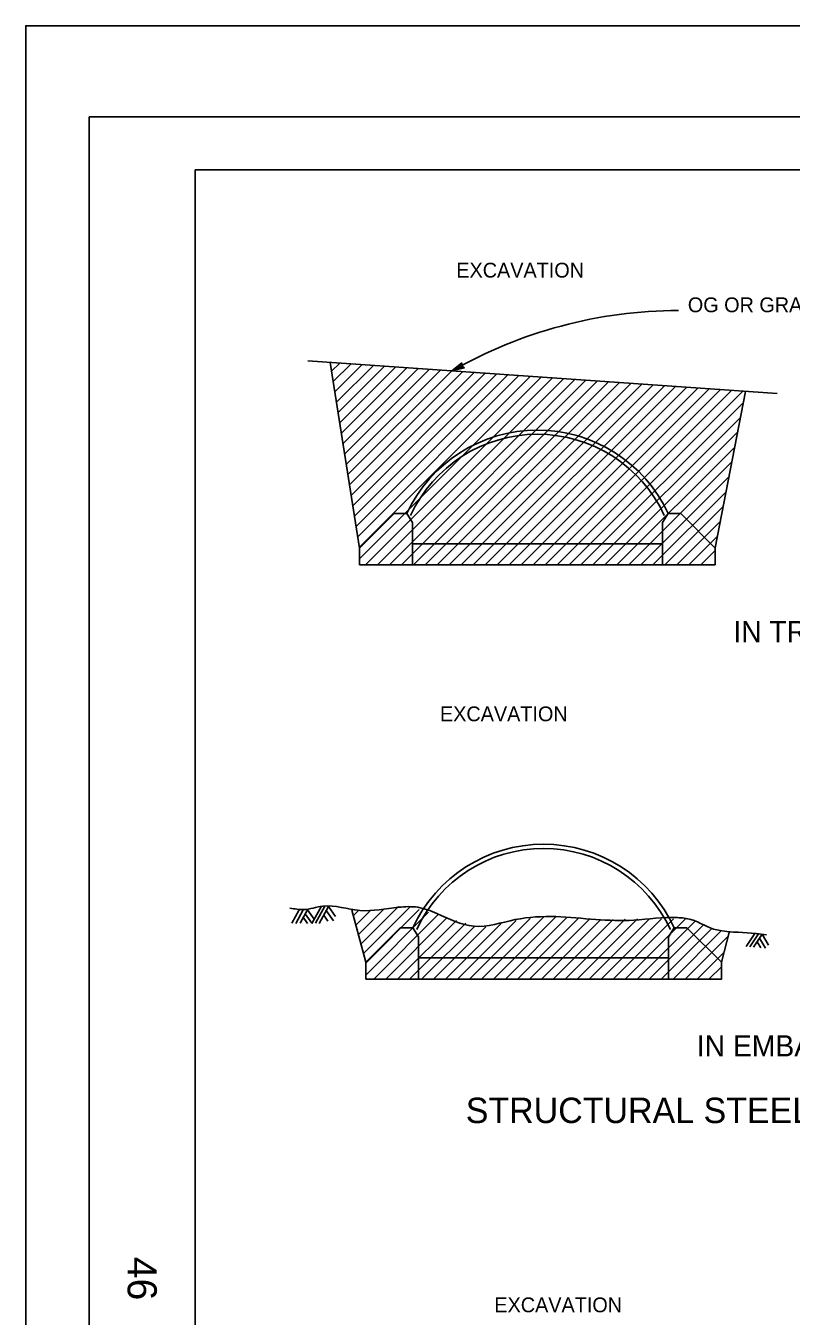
# Model space of a CAD drawing. Extents: x -894 to 866, y -472 to 714.
# Drawn here: x -894 to -532, y 104 to 714 of the extents above; entities that cross this region are included whole.
import ezdxf

# ---------------------------------------------------------------- set-up
doc = ezdxf.new("R2010")
doc.units = 0
for name, color, linetype in [('border_PLOTTING-ELEMENTS', 7, 'Continuous'), ('border_rw_22x34_Cut_Lines', 7, 'Continuous'), ('border_SHEET', 7, 'Continuous'), ('border_WITHIN-BORDER-anno', 7, 'Continuous'), ('rd_EARTHWORK', 7, 'Continuous'), ('rd_EARTHWORK-anno', 7, 'Continuous'), ('rd_MISC', 7, 'Continuous')]:
    doc.layers.add(name, color=color, linetype=linetype)

msp = doc.modelspace()

# ---------------------------------------------------------------- linework, layer by layer
at = {"layer": 'border_PLOTTING-ELEMENTS'}
for points in [[(-894.04, -472.44), (865.96, -472.44), (865.96, 713.56), (-894.04, 713.56)], [(-864.04, 670.56), (835.96, 670.56), (835.96, -429.44), (-864.04, -429.44)]]:
    msp.add_lwpolyline(points, close=True, dxfattribs=at)
at = {"layer": 'border_rw_22x34_Cut_Lines'}
msp.add_lwpolyline([(-864.04, 670.56), (835.96, 670.56), (835.96, -429.44), (-864.04, -429.44)], close=True, dxfattribs=at)
at = {"layer": 'border_SHEET'}
for p, q in [((-814.04, 645.56), (810.96, 645.56)), ((-814.04, -404.44), (-814.04, 645.56))]:
    msp.add_line(p, q, dxfattribs=at)
at = {"layer": 'rd_EARTHWORK'}
for p, q in [((-760.83, 555.35), (-539.05, 539.83)), ((-736.33, 466.89), (-750.23, 554.61)), ((-568.36, 466.94), (-553.99, 540.87)), ((-736.31, 466.92), (-720.04, 483.18)), ((-720.04, 483.18), (-714.04, 483.18)), ((-711.31, 478.92), (-714.04, 483.18)), ((-593.31, 478.92), (-590.57, 483.18)), ((-590.57, 483.18), (-584.57, 483.18)), ((-568.31, 466.92), (-584.57, 483.18)), ((-711.31, 458.92), (-711.31, 478.92)), ((-593.31, 478.92), (-593.31, 458.92)), ((-736.31, 458.92), (-736.31, 466.92)), ((-711.29, 468.92), (-593.19, 468.92)), ((-568.31, 458.92), (-568.31, 466.92)), ((-736.31, 458.92), (-568.31, 458.92)), ((-733.44, 271.31), (-740.02, 295.84)), ((-733.44, 271.31), (-717.18, 287.58)), ((-717.18, 287.58), (-711.18, 287.58)), ((-708.44, 283.31), (-711.18, 287.58)), ((-590.44, 283.31), (-587.71, 287.58)), ((-587.71, 287.58), (-581.71, 287.58)), ((-565.44, 271.31), (-581.71, 287.58)), ((-708.44, 263.31), (-708.44, 283.31)), ((-590.44, 283.31), (-590.44, 263.31)), ((-565.44, 271.31), (-561.52, 285.95)), ((-733.44, 263.31), (-733.44, 271.31)), ((-708.43, 273.31), (-590.33, 273.31)), ((-565.44, 263.31), (-565.44, 271.31)), ((-733.44, 263.31), (-565.44, 263.31))]:
    msp.add_line(p, q, dxfattribs=at)
for centre, radius in [((-652.31, 454.62), 68.02), ((-652.31, 454.62), 66.02), ((-649.44, 259.02), 68.02), ((-649.44, 259.02), 66.02)]:
    msp.add_arc(centre, radius, 24.82664, 155.17336, dxfattribs=at)
msp.add_spline([(-769.23, 296.9), (-762.87, 296.14), (-753.69, 297.81), (-736.3, 295.75), (-717.91, 297.26), (-708.81, 297.24), (-699.91, 294.31), (-682.37, 288.3), (-662.8, 291.42), (-643.62, 292.84), (-624.79, 291.5), (-606.78, 291.19), (-586.13, 292.38), (-579.87, 291.47), (-567.49, 286.54), (-566.04, 286.26), (-549.01, 284.89), (-544.15, 284.26)], degree=3, dxfattribs=at)
at = {"layer": 'rd_EARTHWORK-anno'}
for p, q in [((-692.74, 550.54), (-687.99, 554.44)), ((-686.78, 552.06), (-692.74, 550.54)), ((-692.74, 550.54), (-692.74, 550.54)), ((-687.13, 552.28), (-691.51, 551.16)), ((-691.5, 551.17), (-688.04, 554.01)), ((-690.27, 551.79), (-688.04, 553.62)), ((-687.51, 552.49), (-690.27, 551.79)), ((-689.04, 552.41), (-688.08, 553.2)), ((-687.82, 552.72), (-689.04, 552.41)), ((-687.99, 554.44), (-688.1, 552.89)), ((-688.1, 552.89), (-686.78, 552.06)), ((-687.99, 554.44), (-687.99, 554.44)), ((-686.78, 552.06), (-686.78, 552.06))]:
    msp.add_line(p, q, dxfattribs=at)
msp.add_arc((-585.24, 362.6), 216.51, 90.13478, 119.76857, dxfattribs=at)
at = {"layer": 'rd_MISC'}
for p, q in [((-764.91, 296.09), (-768.4, 289.72)), ((-762.97, 296.07), (-766.47, 289.66)), ((-760.86, 296.33), (-764.47, 289.73)), ((-763, 292.54), (-760.95, 289.62)), ((-762.02, 294.23), (-758.84, 289.7)), ((-760.99, 296.1), (-757.8, 291.57)), ((-754.42, 297.76), (-758.86, 289.64)), ((-752.75, 297.76), (-757.16, 289.71)), ((-751.04, 297.61), (-755.43, 289.58)), ((-753.3, 293.47), (-751.38, 290.75)), ((-752.1, 295.67), (-748.73, 290.87)), ((-751.04, 297.61), (-747.68, 292.84)), ((-549.61, 284.8), (-553.66, 278.71)), ((-547.9, 284.72), (-551.96, 278.63)), ((-546.15, 284.51), (-550.25, 278.35)), ((-548.52, 280.98), (-546.85, 278.1)), ((-547.35, 282.73), (-544.55, 277.89)), ((-546.15, 284.51), (-543.21, 279.43))]:
    msp.add_line(p, q, dxfattribs=at)
for points in [[(-749.56, 550.41), (-745.69, 554.29)], [(-748.79, 545.53), (-740.4, 553.92)], [(-748.02, 540.65), (-735.11, 553.55)], [(-747.24, 535.76), (-729.83, 553.18)], [(-746.47, 530.88), (-724.54, 552.81)], [(-745.7, 526), (-719.25, 552.44)], [(-744.92, 521.11), (-713.97, 552.07)], [(-744.15, 516.23), (-708.68, 551.7)], [(-743.38, 511.35), (-703.39, 551.33)], [(-742.6, 506.46), (-698.11, 550.96)], [(-741.83, 501.58), (-692.82, 550.59)], [(-741.05, 496.7), (-687.53, 550.22)], [(-740.28, 491.81), (-682.25, 549.85)], [(-739.51, 486.93), (-676.96, 549.48)], [(-738.73, 482.05), (-671.67, 549.11)], [(-737.96, 477.16), (-666.38, 548.74)], [(-737.19, 472.28), (-661.1, 548.37)], [(-736.41, 467.4), (-655.81, 548)], [(-736.32, 461.84), (-650.52, 547.63)], [(-733.58, 458.92), (-645.24, 547.26)], [(-727.92, 458.92), (-639.95, 546.89)], [(-722.26, 458.92), (-634.66, 546.52)], [(-716.61, 458.92), (-629.38, 546.15)], [(-710.95, 458.92), (-624.09, 545.78)], [(-705.29, 458.92), (-618.8, 545.41)], [(-699.64, 458.92), (-613.52, 545.04)], [(-693.98, 458.92), (-608.23, 544.67)], [(-688.32, 458.92), (-602.94, 544.3)], [(-682.67, 458.92), (-597.66, 543.93)], [(-677.01, 458.92), (-592.37, 543.56)], [(-671.35, 458.92), (-587.08, 543.19)], [(-665.7, 458.92), (-581.8, 542.82)], [(-660.04, 458.92), (-576.51, 542.45)], [(-654.38, 458.92), (-571.22, 542.08)], [(-648.73, 458.92), (-565.94, 541.71)], [(-643.07, 458.92), (-560.65, 541.34)], [(-637.41, 458.92), (-555.36, 540.97)], [(-631.75, 458.92), (-555.01, 535.67)], [(-626.1, 458.92), (-556.37, 528.65)], [(-620.44, 458.92), (-557.74, 521.63)], [(-614.78, 458.92), (-559.1, 514.6)], [(-609.13, 458.92), (-560.47, 507.58)], [(-603.47, 458.92), (-561.83, 500.56)], [(-597.81, 458.92), (-563.2, 493.54)], [(-592.16, 458.92), (-564.56, 486.52)], [(-586.5, 458.92), (-565.92, 479.49)], [(-580.84, 458.92), (-567.29, 472.47)], [(-575.19, 458.92), (-568.36, 465.75)], [(-739.32, 293.26), (-737.07, 295.51)], [(-738.13, 288.79), (-731.06, 295.86)], [(-736.93, 284.33), (-724.54, 296.73)], [(-735.74, 279.87), (-718.01, 297.6)], [(-734.54, 275.41), (-712.67, 297.29)], [(-733.44, 270.85), (-708.14, 296.16)], [(-733.44, 265.2), (-703.75, 294.89)], [(-729.67, 263.31), (-699.36, 293.62)], [(-678.76, 263.31), (-649.51, 292.56)], [(-673.1, 263.31), (-643.86, 292.56)], [(-724.01, 263.31), (-694.98, 292.35)], [(-718.36, 263.31), (-690.59, 291.08)], [(-712.7, 263.31), (-686.2, 289.81)], [(-707.04, 263.31), (-681.81, 288.54)], [(-701.38, 263.31), (-676.67, 288.03)], [(-695.73, 263.31), (-669.51, 289.54)], [(-690.07, 263.31), (-662.34, 291.05)], [(-684.41, 263.31), (-655.7, 292.03)], [(-667.44, 263.31), (-638.39, 292.36)], [(-661.79, 263.31), (-633.1, 292)], [(-656.13, 263.31), (-627.8, 291.64)], [(-650.47, 263.31), (-622.32, 291.46)], [(-644.82, 263.31), (-616.57, 291.56)], [(-639.16, 263.31), (-610.82, 291.65)], [(-633.5, 263.31), (-605.07, 291.75)], [(-627.85, 263.31), (-599.36, 291.8)], [(-622.19, 263.31), (-593.7, 291.8)], [(-616.53, 263.31), (-588.04, 291.8)], [(-610.88, 263.31), (-582.39, 291.8)], [(-605.22, 263.31), (-577.61, 290.92)], [(-599.56, 263.31), (-573.84, 289.03)], [(-593.91, 263.31), (-570.07, 287.15)], [(-588.25, 263.31), (-565.31, 286.25)], [(-582.59, 263.31), (-562.1, 283.81)], [(-576.93, 263.31), (-564.17, 276.08)], [(-571.28, 263.31), (-565.44, 269.15)], [(-565.62, 263.31), (-565.44, 263.49)]]:
    msp.add_lwpolyline(points, dxfattribs=at)

# ---------------------------------------------------------------- texts
at = {"layer": 'border_WITHIN-BORDER-anno'}
msp.add_text('46', height=13.78, rotation=270, dxfattribs=at).set_placement((-845.95, 132.14))
at = {"layer": 'rd_EARTHWORK-anno'}
for s, height, p in [('EXCAVATION', 7, (-690.65, 594.66)), ('OG OR GRADING PLANE', 7, (-581.27, 578.29)), ('IN TRENCH', 10, (-559.77, 422.42)), ('EXCAVATION', 7, (-698.37, 385.11)), ('IN EMBANKMENT', 10, (-577.04, 226.82)), ('STRUCTURAL STEEL PLATE ARCHES', 12, (-686.18, 195.34)), ('EXCAVATION', 7, (-672.68, 105.98))]:
    msp.add_text(s, height=height, dxfattribs=at).set_placement(p)

doc.saveas('drawing.dxf')
